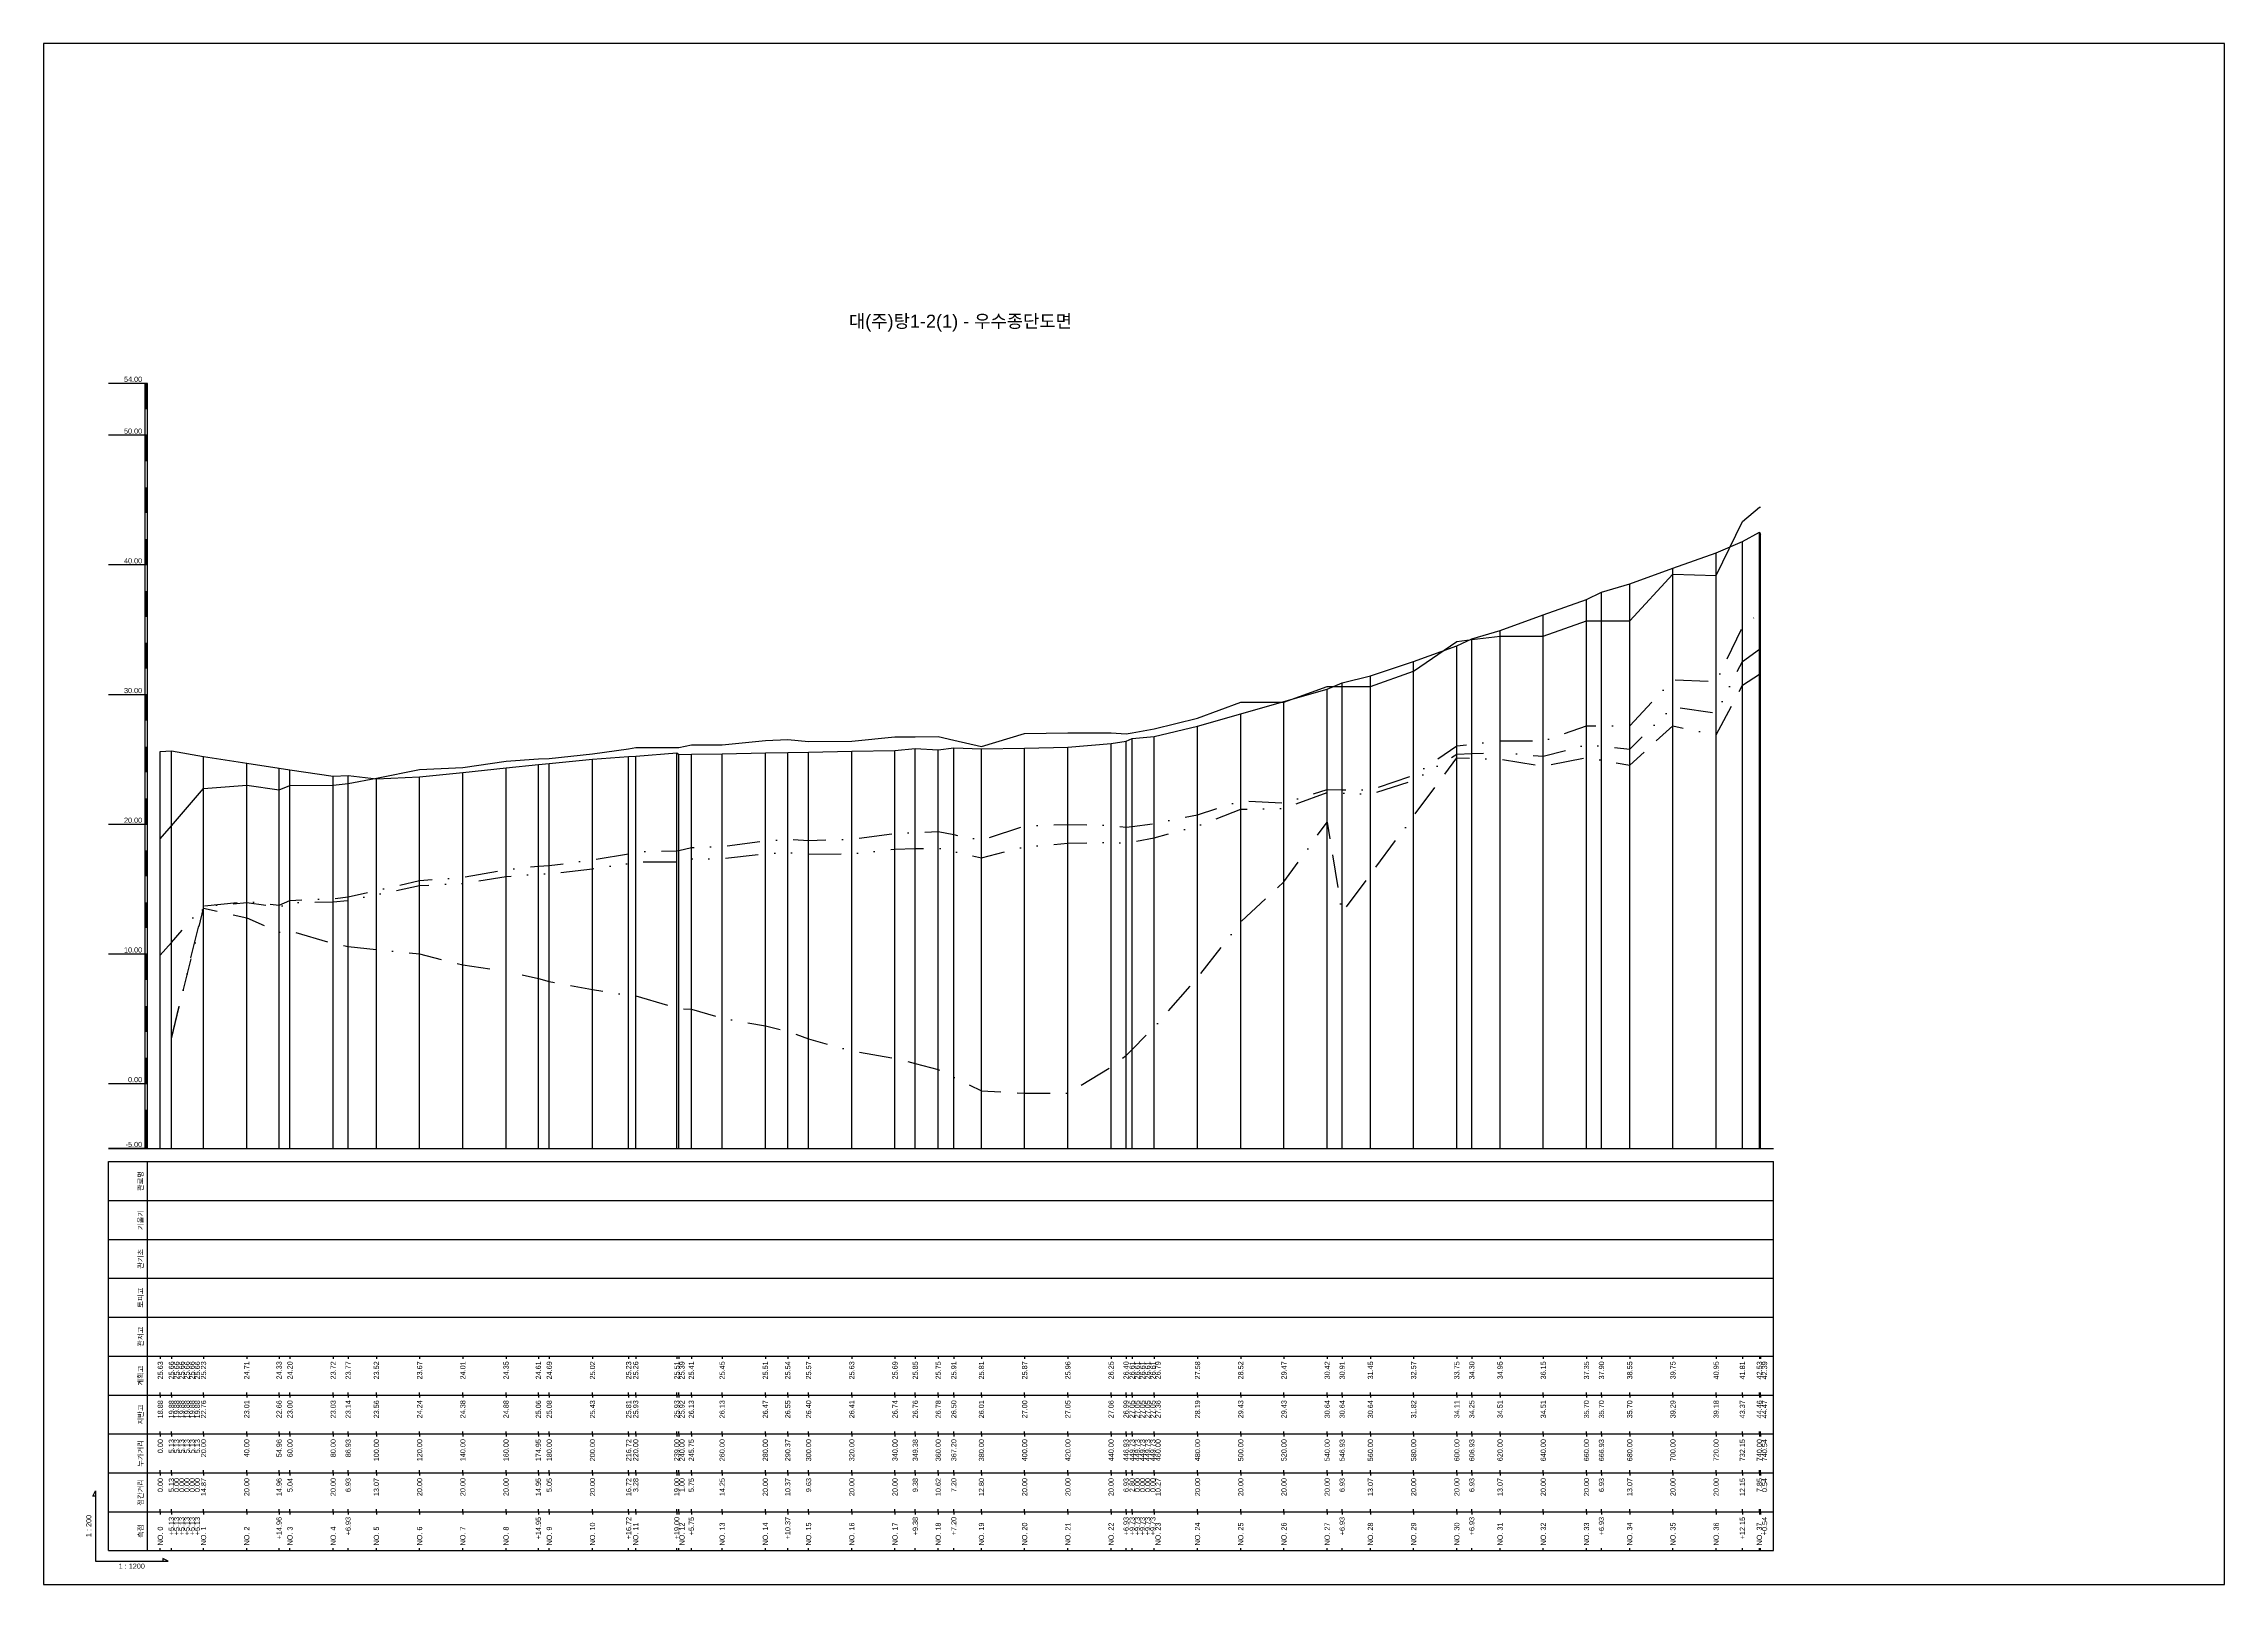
# Model space of a CAD drawing. Header units: millimetres. Extents: x -105495 to 3444, y -108190 to 2013.
# Drawn here: x 881 to 1722, y -9660 to -9066 of the extents above; entities that cross this region are included whole.
import ezdxf
from ezdxf.enums import TextEntityAlignment as Align

# ---------------------------------------------------------------- set-up
doc = ezdxf.new("R2010")
doc.units = ezdxf.units.MM
for name, pattern in [('BORDER', [44.45, 12.7, -6.35, 12.7, -6.35, 0, -6.35]), ('DASHDOT', [25.4, 12.7, -6.35, 0, -6.35]), ('DIVIDE', [31.75, 12.7, -6.35, 0, -6.35, 0, -6.35])]:
    doc.linetypes.add(name, pattern=pattern)
for name, color, linetype in [('KZ_종단_계획선', 1, 'Continuous'), ('KZ_종단_노선명', 7, 'Continuous'), ('KZ_종단_도각', 7, 'Continuous'), ('KZ_종단_수직선', 7, 'Continuous'), ('KZ_종단_암선1', 56, 'DASHDOT'), ('KZ_종단_암선2', 4, 'DIVIDE'), ('KZ_종단_암선3', 6, 'BORDER'), ('KZ_종단_지반선', 3, 'Continuous'), ('KZ_종단_테이블문자', 7, 'Continuous'), ('KZ_종단_테이블선', 7, 'Continuous'), ('KZ_종단_폴대', 7, 'Continuous')]:
    doc.layers.add(name, color=color, linetype=linetype)
doc.styles.get("Standard").update_dxf_attribs({"font": 'arial.ttf'})

msp = doc.modelspace()

# ---------------------------------------------------------------- linework, layer by layer
at = {"layer": 'KZ_종단_계획선'}
msp.add_lwpolyline([(926, -9338.86), (930.27, -9338.71), (930.27, -9338.71), (930.27, -9338.71), (930.27, -9338.71), (930.27, -9338.71), (930.27, -9338.71), (942.67, -9340.86), (959.33, -9343.43), (971.8, -9345.36), (976, -9346.01), (992.67, -9348.41), (998.44, -9348.14), (1009.33, -9349.38), (1026, -9348.64), (1042.67, -9346.94), (1059.33, -9345.24), (1071.79, -9343.97), (1076, -9343.54), (1092.67, -9341.88), (1106.6, -9340.85), (1109.33, -9340.69), (1125.17, -9339.43), (1126, -9340.06), (1130.79, -9339.97), (1142.67, -9339.75), (1159.33, -9339.45), (1167.97, -9339.29), (1176, -9339.15), (1192.67, -9338.84), (1209.33, -9338.54), (1217.15, -9337.73), (1226, -9338.23), (1232, -9337.46), (1242.67, -9337.93), (1259.33, -9337.63), (1276, -9337.22), (1292.67, -9335.77), (1298.44, -9334.98), (1300.78, -9333.95), (1300.78, -9333.95), (1300.78, -9333.95), (1300.78, -9333.95), (1300.78, -9333.95), (1309.33, -9333.07), (1326, -9329.1), (1342.67, -9324.38), (1359.33, -9319.66), (1376, -9314.88), (1381.77, -9312.44), (1392.67, -9309.74), (1409.33, -9304.17), (1426, -9298.23), (1431.77, -9295.49), (1442.67, -9292.23), (1459.33, -9286.24), (1476, -9280.25), (1481.77, -9277.51), (1492.67, -9274.25), (1509.33, -9268.26), (1526, -9262.27), (1536.13, -9257.96), (1542.67, -9254.36), (1543.11, -9255.07)], dxfattribs=at)
at = {"layer": 'KZ_종단_도각'}
msp.add_lwpolyline([(881, -9660), (1722, -9660), (1722, -9066), (881, -9066)], close=True, dxfattribs=at)
at = {"layer": 'KZ_종단_수직선'}
for p, q in [((1536.12, -9492), (1536.12, -9257.96)), ((1542.67, -9492), (1542.67, -9254.36)), ((1543.12, -9492), (1543.12, -9255.07)), ((1526, -9492), (1526, -9262.27)), ((1492.67, -9492), (1492.67, -9274.25)), ((1509.33, -9492), (1509.33, -9268.26)), ((1476, -9492), (1476, -9280.25)), ((1481.77, -9492), (1481.77, -9277.51)), ((1442.67, -9492), (1442.67, -9292.23)), ((1459.33, -9492), (1459.33, -9286.24)), ((1426, -9492), (1426, -9298.23)), ((1431.77, -9492), (1431.77, -9295.49)), ((1392.67, -9492), (1392.67, -9309.74)), ((1409.33, -9492), (1409.33, -9304.17)), ((1376, -9492), (1376, -9314.88)), ((1381.77, -9492), (1381.77, -9312.44)), ((1342.67, -9492), (1342.67, -9324.38)), ((1359.33, -9492), (1359.33, -9319.66)), ((1298.44, -9492), (1298.44, -9334.98)), ((1300.77, -9492), (1300.77, -9333.95)), ((1300.77, -9492), (1300.77, -9333.95)), ((1300.77, -9492), (1300.77, -9333.95)), ((1300.77, -9492), (1300.77, -9333.95)), ((1300.77, -9492), (1300.77, -9333.95)), ((1309.33, -9492), (1309.33, -9333.07)), ((1326, -9492), (1326, -9329.1)), ((926, -9492), (926, -9338.86)), ((930.27, -9492), (930.27, -9338.71)), ((930.27, -9492), (930.27, -9338.71)), ((930.27, -9492), (930.27, -9338.71)), ((930.27, -9492), (930.27, -9338.71)), ((930.27, -9492), (930.27, -9338.71)), ((930.27, -9492), (930.27, -9338.71)), ((942.67, -9492), (942.67, -9340.86)), ((959.33, -9492), (959.33, -9343.43)), ((1092.67, -9492), (1092.67, -9341.88)), ((1106.6, -9492), (1106.6, -9340.85)), ((1109.33, -9492), (1109.33, -9340.69)), ((1125.17, -9492), (1125.17, -9339.43)), ((1126, -9492), (1126, -9340.06)), ((1130.79, -9492), (1130.79, -9339.97)), ((1142.67, -9492), (1142.67, -9339.75)), ((1159.33, -9492), (1159.33, -9339.45)), ((1167.97, -9492), (1167.97, -9339.29)), ((1176, -9492), (1176, -9339.15)), ((1192.67, -9492), (1192.67, -9338.84)), ((1209.33, -9492), (1209.33, -9338.54)), ((1217.15, -9492), (1217.15, -9337.73)), ((1226, -9492), (1226, -9338.23)), ((1232, -9492), (1232, -9337.46)), ((1242.67, -9492), (1242.67, -9337.93)), ((1259.33, -9492), (1259.33, -9337.63)), ((1276, -9492), (1276, -9337.22)), ((1292.67, -9492), (1292.67, -9335.77)), ((971.8, -9492), (971.8, -9345.36)), ((976, -9492), (976, -9346.01)), ((992.67, -9492), (992.67, -9348.41)), ((998.44, -9492), (998.44, -9348.14)), ((1009.33, -9492), (1009.33, -9349.38)), ((1026, -9492), (1026, -9348.64)), ((1042.67, -9492), (1042.67, -9346.94)), ((1059.33, -9492), (1059.33, -9345.24)), ((1071.79, -9492), (1071.79, -9343.97)), ((1076, -9492), (1076, -9343.54))]:
    msp.add_line(p, q, dxfattribs=at)
at = {"layer": 'KZ_종단_암선1', "flags": 128}
msp.add_lwpolyline([(926, -9417.36), (930.27, -9412.52), (930.27, -9412.52), (930.27, -9412.52), (930.27, -9412.52), (930.27, -9412.52), (930.27, -9412.52), (942.67, -9398.48), (959.33, -9396.74), (971.8, -9398.14), (976, -9396.3), (992.67, -9395.67), (998.44, -9394.93), (1009.33, -9392.51), (1026, -9388.61), (1042.67, -9387.43), (1059.33, -9384.42), (1071.79, -9383.11), (1076, -9382.89), (1092.67, -9380.62), (1106.6, -9378.3), (1109.33, -9377.61), (1125.17, -9377.15), (1126, -9377.13), (1130.79, -9375.93), (1142.67, -9375.56), (1159.33, -9373.35), (1167.97, -9372.71), (1176, -9373.2), (1192.67, -9372.65), (1209.33, -9370.45), (1217.15, -9370.12), (1226, -9369.75), (1232, -9370.96), (1242.67, -9373.11), (1259.33, -9367.6), (1276, -9367.04), (1292.67, -9367.43), (1298.44, -9368.07), (1300.77, -9367.83), (1300.77, -9367.83), (1300.77, -9367.83), (1300.77, -9367.83), (1300.77, -9367.83), (1309.33, -9366.68), (1326, -9363.28), (1342.67, -9357.9), (1359.33, -9358.71), (1376, -9353.58), (1381.77, -9353.62), (1392.67, -9353.69), (1409.33, -9348.1), (1426, -9336.73), (1431.77, -9336.05), (1442.67, -9334.76), (1459.33, -9334.83), (1476, -9328.97), (1481.77, -9329), (1492.67, -9329.06), (1509.33, -9311.23), (1526, -9311.87), (1536.12, -9291.02), (1542.67, -9285.62), (1543.12, -9285.57)], dxfattribs=at)
at = {"layer": 'KZ_종단_암선2', "flags": 128}
msp.add_lwpolyline([(930.27, -9449.46), (930.27, -9449.46), (930.27, -9449.46), (930.27, -9449.46), (930.27, -9449.46), (930.27, -9449.46), (942.67, -9398.53), (959.33, -9397.18), (971.8, -9398.87), (976, -9397.12), (992.67, -9396.87), (998.44, -9396.27), (1009.33, -9394.09), (1026, -9390.59), (1042.67, -9389.79), (1059.33, -9387.15), (1071.79, -9386.13), (1076, -9386), (1092.67, -9384.12), (1106.6, -9382.11), (1109.33, -9381.48), (1125.17, -9381.38), (1126, -9381.37), (1130.79, -9380.28), (1142.67, -9380.18), (1159.33, -9378.33), (1167.97, -9377.87), (1176, -9378.54), (1192.67, -9378.35), (1209.33, -9376.5), (1217.15, -9376.34), (1226, -9376.15), (1232, -9377.48), (1242.67, -9379.86), (1259.33, -9375.62), (1276, -9374.26), (1292.67, -9373.93), (1298.44, -9374.21), (1300.77, -9373.83), (1300.77, -9373.83), (1300.77, -9373.83), (1300.77, -9373.83), (1300.77, -9373.83), (1309.33, -9372.15), (1326, -9367.67), (1342.67, -9361.19), (1359.33, -9360.83), (1376, -9354.77), (1381.77, -9354.96), (1392.67, -9355.31), (1409.33, -9350.13), (1426, -9339.95), (1431.77, -9339.72), (1442.67, -9339.28), (1459.33, -9340.73), (1476, -9336.33), (1481.77, -9336.9), (1492.67, -9337.96), (1509.33, -9321.74), (1526, -9324.04), (1536.12, -9304.23), (1542.67, -9299.51), (1543.12, -9299.5)], dxfattribs=at)
at = {"layer": 'KZ_종단_암선3', "flags": 128}
msp.add_lwpolyline([(930.27, -9449.66), (930.27, -9449.66), (930.27, -9449.66), (930.27, -9449.66), (930.27, -9449.66), (930.27, -9449.66), (942.67, -9399.32), (959.33, -9403.05), (971.8, -9408.55), (976, -9408.09), (992.67, -9412.95), (998.44, -9414.12), (1009.33, -9415.29), (1026, -9416.89), (1042.67, -9421.19), (1059.33, -9423.63), (1071.79, -9426.41), (1076, -9427.55), (1092.67, -9430.7), (1106.6, -9432.88), (1109.33, -9433.07), (1125.17, -9437.7), (1126, -9437.94), (1130.79, -9438.27), (1142.67, -9441.67), (1159.33, -9444.71), (1167.97, -9446.76), (1176, -9449.74), (1192.67, -9454.32), (1209.33, -9457.18), (1217.15, -9459.19), (1226, -9461.46), (1232, -9464.46), (1242.67, -9469.79), (1259.33, -9470.62), (1276, -9470.63), (1292.67, -9460.49), (1298.44, -9456.12), (1300.77, -9453.84), (1300.77, -9453.84), (1300.77, -9453.84), (1300.77, -9453.84), (1300.77, -9453.84), (1309.33, -9445.05), (1326, -9426.22), (1342.67, -9404.6), (1359.33, -9389.1), (1376, -9366.15), (1381.77, -9401.1), (1426, -9341.35), (1431.77, -9341.53), (1442.67, -9341.88), (1459.33, -9344.52), (1476, -9341.31), (1481.77, -9342.28), (1492.67, -9344.11), (1509.33, -9329.05), (1526, -9332.49), (1536.12, -9313.36), (1542.67, -9309.06), (1543.12, -9309.09)], dxfattribs=at)
at = {"layer": 'KZ_종단_지반선', "flags": 128}
msp.add_lwpolyline([(926, -9372.59), (930.27, -9367.62), (930.27, -9367.62), (930.27, -9367.62), (930.27, -9367.62), (930.27, -9367.62), (930.27, -9367.62), (942.67, -9353.2), (959.33, -9351.94), (971.8, -9353.71), (976, -9351.99), (992.67, -9351.85), (998.44, -9351.28), (1009.33, -9349.18), (1026, -9345.79), (1042.67, -9345.11), (1059.33, -9342.6), (1071.79, -9341.68), (1076, -9341.59), (1092.67, -9339.84), (1106.6, -9337.94), (1109.33, -9337.34), (1125.17, -9337.37), (1126, -9337.38), (1130.79, -9336.33), (1142.67, -9336.33), (1159.33, -9334.64), (1167.97, -9334.26), (1176, -9335), (1192.67, -9334.96), (1209.33, -9333.28), (1217.15, -9333.19), (1226, -9333.09), (1232, -9334.49), (1242.67, -9336.96), (1259.33, -9332), (1276, -9331.73), (1292.67, -9331.68), (1298.44, -9332.07), (1300.77, -9331.74), (1300.77, -9331.74), (1300.77, -9331.74), (1300.77, -9331.74), (1300.77, -9331.74), (1309.33, -9330.22), (1326, -9326.06), (1342.67, -9319.86), (1359.33, -9319.86), (1376, -9313.8), (1381.77, -9313.8), (1392.67, -9313.8), (1409.33, -9307.88), (1426, -9296.45), (1431.77, -9295.75), (1442.67, -9294.43), (1459.33, -9294.43), (1476, -9288.48), (1481.77, -9288.48), (1492.67, -9288.48), (1509.33, -9270.55), (1526, -9271.08), (1536.12, -9250.17), (1542.67, -9244.72), (1543.12, -9244.67)], dxfattribs=at)
at = {"layer": 'KZ_종단_테이블선'}
for p, q in [((906, -9492), (1548.12, -9492)), ((906, -9512), (906, -9497)), ((906, -9497), (1548.12, -9497)), ((921, -9512), (921, -9497)), ((1548.12, -9512), (1548.12, -9497)), ((906, -9527), (906, -9512)), ((906, -9512), (1548.12, -9512)), ((921, -9527), (921, -9512)), ((1548.12, -9527), (1548.12, -9512)), ((906, -9542), (906, -9527)), ((906, -9527), (1548.12, -9527)), ((921, -9542), (921, -9527)), ((1548.12, -9542), (1548.12, -9527)), ((906, -9557), (906, -9542)), ((906, -9542), (1548.12, -9542)), ((921, -9557), (921, -9542)), ((1548.12, -9557), (1548.12, -9542)), ((906, -9572), (906, -9557)), ((906, -9557), (1548.12, -9557)), ((921, -9572), (921, -9557)), ((1548.12, -9572), (1548.12, -9557)), ((906, -9587), (906, -9572)), ((906, -9572), (1548.12, -9572)), ((921, -9587), (921, -9572)), ((926, -9572), (926, -9573)), ((930.27, -9572), (930.27, -9573)), ((930.27, -9572), (930.27, -9573)), ((930.27, -9572), (930.27, -9573)), ((930.27, -9572), (930.27, -9573)), ((930.27, -9572), (930.27, -9573)), ((930.27, -9572), (930.27, -9573)), ((942.67, -9572), (942.67, -9573)), ((959.33, -9572), (959.33, -9573)), ((971.8, -9572), (971.8, -9573)), ((976, -9572), (976, -9573)), ((992.67, -9572), (992.67, -9573)), ((998.44, -9572), (998.44, -9573)), ((1009.33, -9572), (1009.33, -9573)), ((1026, -9572), (1026, -9573)), ((1042.67, -9572), (1042.67, -9573)), ((1059.33, -9572), (1059.33, -9573)), ((1071.79, -9572), (1071.79, -9573)), ((1076, -9572), (1076, -9573)), ((1092.67, -9572), (1092.67, -9573)), ((1106.6, -9572), (1106.6, -9573)), ((1109.33, -9572), (1109.33, -9573)), ((1125.17, -9572), (1125.17, -9573)), ((1126, -9572), (1126, -9573)), ((1130.79, -9572), (1130.79, -9573)), ((1142.67, -9572), (1142.67, -9573)), ((1159.33, -9572), (1159.33, -9573)), ((1167.97, -9572), (1167.97, -9573)), ((1176, -9572), (1176, -9573)), ((1192.67, -9572), (1192.67, -9573)), ((1209.33, -9572), (1209.33, -9573)), ((1217.15, -9572), (1217.15, -9573)), ((1226, -9572), (1226, -9573)), ((1232, -9572), (1232, -9573)), ((1242.67, -9572), (1242.67, -9573)), ((1259.33, -9572), (1259.33, -9573)), ((1276, -9572), (1276, -9573)), ((1292.67, -9572), (1292.67, -9573)), ((1298.44, -9572), (1298.44, -9573)), ((1300.77, -9572), (1300.77, -9573)), ((1300.77, -9572), (1300.77, -9573)), ((1300.77, -9572), (1300.77, -9573)), ((1300.77, -9572), (1300.77, -9573)), ((1300.77, -9572), (1300.77, -9573)), ((1309.33, -9572), (1309.33, -9573)), ((1326, -9572), (1326, -9573)), ((1342.67, -9572), (1342.67, -9573)), ((1359.33, -9572), (1359.33, -9573)), ((1376, -9572), (1376, -9573)), ((1381.77, -9572), (1381.77, -9573)), ((1392.67, -9572), (1392.67, -9573)), ((1409.33, -9572), (1409.33, -9573)), ((1426, -9572), (1426, -9573)), ((1431.77, -9572), (1431.77, -9573)), ((1442.67, -9572), (1442.67, -9573)), ((1459.33, -9572), (1459.33, -9573)), ((1476, -9572), (1476, -9573)), ((1481.77, -9572), (1481.77, -9573)), ((1492.67, -9572), (1492.67, -9573)), ((1509.33, -9572), (1509.33, -9573)), ((1526, -9572), (1526, -9573)), ((1536.12, -9572), (1536.12, -9573)), ((1542.67, -9572), (1542.67, -9573)), ((1543.12, -9572), (1543.12, -9573)), ((1548.12, -9587), (1548.12, -9572)), ((906, -9602), (906, -9587)), ((906, -9587), (1548.12, -9587)), ((921, -9602), (921, -9587)), ((926, -9587), (926, -9586)), ((926, -9587), (926, -9588)), ((930.27, -9587), (930.27, -9586)), ((930.27, -9587), (930.27, -9586)), ((930.27, -9587), (930.27, -9586)), ((930.27, -9587), (930.27, -9586)), ((930.27, -9587), (930.27, -9586)), ((930.27, -9587), (930.27, -9586)), ((930.27, -9587), (930.27, -9588)), ((930.27, -9587), (930.27, -9588)), ((930.27, -9587), (930.27, -9588)), ((930.27, -9587), (930.27, -9588)), ((930.27, -9587), (930.27, -9588)), ((930.27, -9587), (930.27, -9588)), ((942.67, -9587), (942.67, -9586)), ((942.67, -9587), (942.67, -9588)), ((959.33, -9587), (959.33, -9586)), ((959.33, -9587), (959.33, -9588)), ((971.8, -9587), (971.8, -9586)), ((971.8, -9587), (971.8, -9588)), ((976, -9587), (976, -9586)), ((976, -9587), (976, -9588)), ((992.67, -9587), (992.67, -9586)), ((992.67, -9587), (992.67, -9588)), ((998.44, -9587), (998.44, -9586)), ((998.44, -9587), (998.44, -9588)), ((1009.33, -9587), (1009.33, -9586)), ((1009.33, -9587), (1009.33, -9588)), ((1026, -9587), (1026, -9586)), ((1026, -9587), (1026, -9588)), ((1042.67, -9587), (1042.67, -9586)), ((1042.67, -9587), (1042.67, -9588)), ((1059.33, -9587), (1059.33, -9586)), ((1059.33, -9587), (1059.33, -9588)), ((1071.79, -9587), (1071.79, -9586)), ((1071.79, -9587), (1071.79, -9588)), ((1076, -9587), (1076, -9586)), ((1076, -9587), (1076, -9588)), ((1092.67, -9587), (1092.67, -9586)), ((1092.67, -9587), (1092.67, -9588)), ((1106.6, -9587), (1106.6, -9586)), ((1106.6, -9587), (1106.6, -9588)), ((1109.33, -9587), (1109.33, -9586)), ((1109.33, -9587), (1109.33, -9588)), ((1125.17, -9587), (1125.17, -9586)), ((1125.17, -9587), (1125.17, -9588)), ((1126, -9587), (1126, -9586)), ((1126, -9587), (1126, -9588)), ((1130.79, -9587), (1130.79, -9586)), ((1130.79, -9587), (1130.79, -9588)), ((1142.67, -9587), (1142.67, -9586)), ((1142.67, -9587), (1142.67, -9588)), ((1159.33, -9587), (1159.33, -9586)), ((1159.33, -9587), (1159.33, -9588)), ((1167.97, -9587), (1167.97, -9586)), ((1167.97, -9587), (1167.97, -9588)), ((1176, -9587), (1176, -9586)), ((1176, -9587), (1176, -9588)), ((1192.67, -9587), (1192.67, -9586)), ((1192.67, -9587), (1192.67, -9588)), ((1209.33, -9587), (1209.33, -9586)), ((1209.33, -9587), (1209.33, -9588)), ((1217.15, -9587), (1217.15, -9586)), ((1217.15, -9587), (1217.15, -9588)), ((1226, -9587), (1226, -9586)), ((1226, -9587), (1226, -9588)), ((1232, -9587), (1232, -9586)), ((1232, -9587), (1232, -9588)), ((1242.67, -9587), (1242.67, -9586)), ((1242.67, -9587), (1242.67, -9588)), ((1259.33, -9587), (1259.33, -9586)), ((1259.33, -9587), (1259.33, -9588)), ((1276, -9587), (1276, -9586)), ((1276, -9587), (1276, -9588)), ((1292.67, -9587), (1292.67, -9586)), ((1292.67, -9587), (1292.67, -9588)), ((1298.44, -9587), (1298.44, -9586)), ((1298.44, -9587), (1298.44, -9588)), ((1300.77, -9587), (1300.77, -9586)), ((1300.77, -9587), (1300.77, -9586)), ((1300.77, -9587), (1300.77, -9586)), ((1300.77, -9587), (1300.77, -9586)), ((1300.77, -9587), (1300.77, -9586)), ((1300.77, -9587), (1300.77, -9588)), ((1300.77, -9587), (1300.77, -9588)), ((1300.77, -9587), (1300.77, -9588)), ((1300.77, -9587), (1300.77, -9588)), ((1300.77, -9587), (1300.77, -9588)), ((1309.33, -9587), (1309.33, -9586)), ((1309.33, -9587), (1309.33, -9588)), ((1326, -9587), (1326, -9586)), ((1326, -9587), (1326, -9588)), ((1342.67, -9587), (1342.67, -9586)), ((1342.67, -9587), (1342.67, -9588)), ((1359.33, -9587), (1359.33, -9586)), ((1359.33, -9587), (1359.33, -9588)), ((1376, -9587), (1376, -9586)), ((1376, -9587), (1376, -9588)), ((1381.77, -9587), (1381.77, -9586)), ((1381.77, -9587), (1381.77, -9588)), ((1392.67, -9587), (1392.67, -9586)), ((1392.67, -9587), (1392.67, -9588)), ((1409.33, -9587), (1409.33, -9586)), ((1409.33, -9587), (1409.33, -9588)), ((1426, -9587), (1426, -9586)), ((1426, -9587), (1426, -9588)), ((1431.77, -9587), (1431.77, -9586)), ((1431.77, -9587), (1431.77, -9588)), ((1442.67, -9587), (1442.67, -9586)), ((1442.67, -9587), (1442.67, -9588)), ((1459.33, -9587), (1459.33, -9586)), ((1459.33, -9587), (1459.33, -9588)), ((1476, -9587), (1476, -9586)), ((1476, -9587), (1476, -9588)), ((1481.77, -9587), (1481.77, -9586)), ((1481.77, -9587), (1481.77, -9588)), ((1492.67, -9587), (1492.67, -9586)), ((1492.67, -9587), (1492.67, -9588)), ((1509.33, -9587), (1509.33, -9586)), ((1509.33, -9587), (1509.33, -9588)), ((1526, -9587), (1526, -9586)), ((1526, -9587), (1526, -9588)), ((1536.12, -9587), (1536.12, -9586)), ((1536.12, -9587), (1536.12, -9588)), ((1542.67, -9587), (1542.67, -9586)), ((1542.67, -9587), (1542.67, -9588)), ((1543.12, -9587), (1543.12, -9586)), ((1543.12, -9587), (1543.12, -9588)), ((1548.12, -9602), (1548.12, -9587)), ((906, -9617), (906, -9602)), ((906, -9602), (1548.12, -9602)), ((921, -9617), (921, -9602)), ((926, -9602), (926, -9601)), ((926, -9602), (926, -9603)), ((930.27, -9602), (930.27, -9601)), ((930.27, -9602), (930.27, -9601)), ((930.27, -9602), (930.27, -9601)), ((930.27, -9602), (930.27, -9601)), ((930.27, -9602), (930.27, -9601)), ((930.27, -9602), (930.27, -9601)), ((930.27, -9602), (930.27, -9603)), ((930.27, -9602), (930.27, -9603)), ((930.27, -9602), (930.27, -9603)), ((930.27, -9602), (930.27, -9603)), ((930.27, -9602), (930.27, -9603)), ((930.27, -9602), (930.27, -9603)), ((942.67, -9602), (942.67, -9601)), ((942.67, -9602), (942.67, -9603)), ((959.33, -9602), (959.33, -9601)), ((959.33, -9602), (959.33, -9603)), ((971.8, -9602), (971.8, -9601)), ((971.8, -9602), (971.8, -9603)), ((976, -9602), (976, -9601)), ((976, -9602), (976, -9603)), ((992.67, -9602), (992.67, -9601)), ((992.67, -9602), (992.67, -9603)), ((998.44, -9602), (998.44, -9601)), ((998.44, -9602), (998.44, -9603)), ((1009.33, -9602), (1009.33, -9601)), ((1009.33, -9602), (1009.33, -9603)), ((1026, -9602), (1026, -9601)), ((1026, -9602), (1026, -9603)), ((1042.67, -9602), (1042.67, -9601)), ((1042.67, -9602), (1042.67, -9603)), ((1059.33, -9602), (1059.33, -9601)), ((1059.33, -9602), (1059.33, -9603)), ((1071.79, -9602), (1071.79, -9601)), ((1071.79, -9602), (1071.79, -9603)), ((1076, -9602), (1076, -9601)), ((1076, -9602), (1076, -9603)), ((1092.67, -9602), (1092.67, -9601)), ((1092.67, -9602), (1092.67, -9603)), ((1106.6, -9602), (1106.6, -9601)), ((1106.6, -9602), (1106.6, -9603)), ((1109.33, -9602), (1109.33, -9601)), ((1109.33, -9602), (1109.33, -9603)), ((1125.17, -9602), (1125.17, -9601)), ((1125.17, -9602), (1125.17, -9603)), ((1126, -9602), (1126, -9601)), ((1126, -9602), (1126, -9603)), ((1130.79, -9602), (1130.79, -9601)), ((1130.79, -9602), (1130.79, -9603)), ((1142.67, -9602), (1142.67, -9601)), ((1142.67, -9602), (1142.67, -9603)), ((1159.33, -9602), (1159.33, -9601)), ((1159.33, -9602), (1159.33, -9603)), ((1167.97, -9602), (1167.97, -9601)), ((1167.97, -9602), (1167.97, -9603)), ((1176, -9602), (1176, -9601)), ((1176, -9602), (1176, -9603)), ((1192.67, -9602), (1192.67, -9601)), ((1192.67, -9602), (1192.67, -9603)), ((1209.33, -9602), (1209.33, -9601)), ((1209.33, -9602), (1209.33, -9603)), ((1217.15, -9602), (1217.15, -9601)), ((1217.15, -9602), (1217.15, -9603)), ((1226, -9602), (1226, -9601)), ((1226, -9602), (1226, -9603)), ((1232, -9602), (1232, -9601)), ((1232, -9602), (1232, -9603)), ((1242.67, -9602), (1242.67, -9601)), ((1242.67, -9602), (1242.67, -9603)), ((1259.33, -9602), (1259.33, -9601)), ((1259.33, -9602), (1259.33, -9603)), ((1276, -9602), (1276, -9601)), ((1276, -9602), (1276, -9603)), ((1292.67, -9602), (1292.67, -9601)), ((1292.67, -9602), (1292.67, -9603)), ((1298.44, -9602), (1298.44, -9601)), ((1298.44, -9602), (1298.44, -9603)), ((1300.77, -9602), (1300.77, -9601)), ((1300.77, -9602), (1300.77, -9601)), ((1300.77, -9602), (1300.77, -9601)), ((1300.77, -9602), (1300.77, -9601)), ((1300.77, -9602), (1300.77, -9601)), ((1300.77, -9602), (1300.77, -9603)), ((1300.77, -9602), (1300.77, -9603)), ((1300.77, -9602), (1300.77, -9603)), ((1300.77, -9602), (1300.77, -9603)), ((1300.77, -9602), (1300.77, -9603)), ((1309.33, -9602), (1309.33, -9601)), ((1309.33, -9602), (1309.33, -9603)), ((1326, -9602), (1326, -9601)), ((1326, -9602), (1326, -9603)), ((1342.67, -9602), (1342.67, -9601)), ((1342.67, -9602), (1342.67, -9603)), ((1359.33, -9602), (1359.33, -9601)), ((1359.33, -9602), (1359.33, -9603)), ((1376, -9602), (1376, -9601)), ((1376, -9602), (1376, -9603)), ((1381.77, -9602), (1381.77, -9601)), ((1381.77, -9602), (1381.77, -9603)), ((1392.67, -9602), (1392.67, -9601)), ((1392.67, -9602), (1392.67, -9603)), ((1409.33, -9602), (1409.33, -9601)), ((1409.33, -9602), (1409.33, -9603)), ((1426, -9602), (1426, -9601)), ((1426, -9602), (1426, -9603)), ((1431.77, -9602), (1431.77, -9601)), ((1431.77, -9602), (1431.77, -9603)), ((1442.67, -9602), (1442.67, -9601)), ((1442.67, -9602), (1442.67, -9603)), ((1459.33, -9602), (1459.33, -9601)), ((1459.33, -9602), (1459.33, -9603)), ((1476, -9602), (1476, -9601)), ((1476, -9602), (1476, -9603)), ((1481.77, -9602), (1481.77, -9601)), ((1481.77, -9602), (1481.77, -9603)), ((1492.67, -9602), (1492.67, -9601)), ((1492.67, -9602), (1492.67, -9603)), ((1509.33, -9602), (1509.33, -9601)), ((1509.33, -9602), (1509.33, -9603)), ((1526, -9602), (1526, -9601)), ((1526, -9602), (1526, -9603)), ((1536.12, -9602), (1536.12, -9601)), ((1536.12, -9602), (1536.12, -9603)), ((1542.67, -9602), (1542.67, -9601)), ((1542.67, -9602), (1542.67, -9603)), ((1543.12, -9602), (1543.12, -9601)), ((1543.12, -9602), (1543.12, -9603)), ((1548.12, -9617), (1548.12, -9602)), ((906, -9632), (906, -9617)), ((906, -9617), (1548.12, -9617)), ((921, -9632), (921, -9617)), ((926, -9617), (926, -9616)), ((926, -9617), (926, -9618)), ((930.27, -9617), (930.27, -9616)), ((930.27, -9617), (930.27, -9616)), ((930.27, -9617), (930.27, -9616)), ((930.27, -9617), (930.27, -9616)), ((930.27, -9617), (930.27, -9616)), ((930.27, -9617), (930.27, -9616)), ((930.27, -9617), (930.27, -9618)), ((930.27, -9617), (930.27, -9618)), ((930.27, -9617), (930.27, -9618)), ((930.27, -9617), (930.27, -9618)), ((930.27, -9617), (930.27, -9618)), ((930.27, -9617), (930.27, -9618)), ((942.67, -9617), (942.67, -9616)), ((942.67, -9617), (942.67, -9618)), ((959.33, -9617), (959.33, -9616)), ((959.33, -9617), (959.33, -9618)), ((971.8, -9617), (971.8, -9616)), ((971.8, -9617), (971.8, -9618)), ((976, -9617), (976, -9616)), ((976, -9617), (976, -9618)), ((992.67, -9617), (992.67, -9616)), ((992.67, -9617), (992.67, -9618)), ((998.44, -9617), (998.44, -9616)), ((998.44, -9617), (998.44, -9618)), ((1009.33, -9617), (1009.33, -9616)), ((1009.33, -9617), (1009.33, -9618)), ((1026, -9617), (1026, -9616)), ((1026, -9617), (1026, -9618)), ((1042.67, -9617), (1042.67, -9616)), ((1042.67, -9617), (1042.67, -9618)), ((1059.33, -9617), (1059.33, -9616)), ((1059.33, -9617), (1059.33, -9618)), ((1071.79, -9617), (1071.79, -9616)), ((1071.79, -9617), (1071.79, -9618)), ((1076, -9617), (1076, -9616)), ((1076, -9617), (1076, -9618)), ((1092.67, -9617), (1092.67, -9616)), ((1092.67, -9617), (1092.67, -9618)), ((1106.6, -9617), (1106.6, -9616)), ((1106.6, -9617), (1106.6, -9618)), ((1109.33, -9617), (1109.33, -9616)), ((1109.33, -9617), (1109.33, -9618)), ((1125.17, -9617), (1125.17, -9616)), ((1125.17, -9617), (1125.17, -9618)), ((1126, -9617), (1126, -9616)), ((1126, -9617), (1126, -9618)), ((1130.79, -9617), (1130.79, -9616)), ((1130.79, -9617), (1130.79, -9618)), ((1142.67, -9617), (1142.67, -9616)), ((1142.67, -9617), (1142.67, -9618)), ((1159.33, -9617), (1159.33, -9616)), ((1159.33, -9617), (1159.33, -9618)), ((1167.97, -9617), (1167.97, -9616)), ((1167.97, -9617), (1167.97, -9618)), ((1176, -9617), (1176, -9616)), ((1176, -9617), (1176, -9618)), ((1192.67, -9617), (1192.67, -9616)), ((1192.67, -9617), (1192.67, -9618)), ((1209.33, -9617), (1209.33, -9616)), ((1209.33, -9617), (1209.33, -9618)), ((1217.15, -9617), (1217.15, -9616)), ((1217.15, -9617), (1217.15, -9618)), ((1226, -9617), (1226, -9616)), ((1226, -9617), (1226, -9618)), ((1232, -9617), (1232, -9616)), ((1232, -9617), (1232, -9618)), ((1242.67, -9617), (1242.67, -9616)), ((1242.67, -9617), (1242.67, -9618)), ((1259.33, -9617), (1259.33, -9616)), ((1259.33, -9617), (1259.33, -9618)), ((1276, -9617), (1276, -9616)), ((1276, -9617), (1276, -9618)), ((1292.67, -9617), (1292.67, -9616)), ((1292.67, -9617), (1292.67, -9618)), ((1298.44, -9617), (1298.44, -9616)), ((1298.44, -9617), (1298.44, -9618)), ((1300.77, -9617), (1300.77, -9616)), ((1300.77, -9617), (1300.77, -9616)), ((1300.77, -9617), (1300.77, -9616)), ((1300.77, -9617), (1300.77, -9616)), ((1300.77, -9617), (1300.77, -9616)), ((1300.77, -9617), (1300.77, -9618)), ((1300.77, -9617), (1300.77, -9618)), ((1300.77, -9617), (1300.77, -9618)), ((1300.77, -9617), (1300.77, -9618)), ((1300.77, -9617), (1300.77, -9618)), ((1309.33, -9617), (1309.33, -9616)), ((1309.33, -9617), (1309.33, -9618)), ((1326, -9617), (1326, -9616)), ((1326, -9617), (1326, -9618)), ((1342.67, -9617), (1342.67, -9616)), ((1342.67, -9617), (1342.67, -9618)), ((1359.33, -9617), (1359.33, -9616)), ((1359.33, -9617), (1359.33, -9618)), ((1376, -9617), (1376, -9616)), ((1376, -9617), (1376, -9618)), ((1381.77, -9617), (1381.77, -9616)), ((1381.77, -9617), (1381.77, -9618)), ((1392.67, -9617), (1392.67, -9616)), ((1392.67, -9617), (1392.67, -9618)), ((1409.33, -9617), (1409.33, -9616)), ((1409.33, -9617), (1409.33, -9618)), ((1426, -9617), (1426, -9616)), ((1426, -9617), (1426, -9618)), ((1431.77, -9617), (1431.77, -9616)), ((1431.77, -9617), (1431.77, -9618)), ((1442.67, -9617), (1442.67, -9616)), ((1442.67, -9617), (1442.67, -9618)), ((1459.33, -9617), (1459.33, -9616)), ((1459.33, -9617), (1459.33, -9618)), ((1476, -9617), (1476, -9616)), ((1476, -9617), (1476, -9618)), ((1481.77, -9617), (1481.77, -9616)), ((1481.77, -9617), (1481.77, -9618)), ((1492.67, -9617), (1492.67, -9616)), ((1492.67, -9617), (1492.67, -9618)), ((1509.33, -9617), (1509.33, -9616)), ((1509.33, -9617), (1509.33, -9618)), ((1526, -9617), (1526, -9616)), ((1526, -9617), (1526, -9618)), ((1536.12, -9617), (1536.12, -9616)), ((1536.12, -9617), (1536.12, -9618)), ((1542.67, -9617), (1542.67, -9616)), ((1542.67, -9617), (1542.67, -9618)), ((1543.12, -9617), (1543.12, -9616)), ((1543.12, -9617), (1543.12, -9618)), ((1548.12, -9632), (1548.12, -9617)), ((906, -9647), (906, -9632)), ((906, -9632), (1548.12, -9632)), ((921, -9647), (921, -9632)), ((926, -9632), (926, -9631)), ((926, -9632), (926, -9633)), ((930.27, -9632), (930.27, -9631)), ((930.27, -9632), (930.27, -9631)), ((930.27, -9632), (930.27, -9631)), ((930.27, -9632), (930.27, -9631)), ((930.27, -9632), (930.27, -9631)), ((930.27, -9632), (930.27, -9631)), ((930.27, -9632), (930.27, -9633)), ((930.27, -9632), (930.27, -9633)), ((930.27, -9632), (930.27, -9633)), ((930.27, -9632), (930.27, -9633)), ((930.27, -9632), (930.27, -9633)), ((930.27, -9632), (930.27, -9633)), ((942.67, -9632), (942.67, -9631)), ((942.67, -9632), (942.67, -9633)), ((959.33, -9632), (959.33, -9631)), ((959.33, -9632), (959.33, -9633)), ((971.8, -9632), (971.8, -9631)), ((971.8, -9632), (971.8, -9633)), ((976, -9632), (976, -9631)), ((976, -9632), (976, -9633)), ((992.67, -9632), (992.67, -9631)), ((992.67, -9632), (992.67, -9633)), ((998.44, -9632), (998.44, -9631)), ((998.44, -9632), (998.44, -9633)), ((1009.33, -9632), (1009.33, -9631)), ((1009.33, -9632), (1009.33, -9633)), ((1026, -9632), (1026, -9631)), ((1026, -9632), (1026, -9633)), ((1042.67, -9632), (1042.67, -9631)), ((1042.67, -9632), (1042.67, -9633)), ((1059.33, -9632), (1059.33, -9631)), ((1059.33, -9632), (1059.33, -9633)), ((1071.79, -9632), (1071.79, -9631)), ((1071.79, -9632), (1071.79, -9633)), ((1076, -9632), (1076, -9631)), ((1076, -9632), (1076, -9633)), ((1092.67, -9632), (1092.67, -9631)), ((1092.67, -9632), (1092.67, -9633)), ((1106.6, -9632), (1106.6, -9631)), ((1106.6, -9632), (1106.6, -9633)), ((1109.33, -9632), (1109.33, -9631)), ((1109.33, -9632), (1109.33, -9633)), ((1125.17, -9632), (1125.17, -9631)), ((1125.17, -9632), (1125.17, -9633)), ((1126, -9632), (1126, -9631)), ((1126, -9632), (1126, -9633)), ((1130.79, -9632), (1130.79, -9631)), ((1130.79, -9632), (1130.79, -9633)), ((1142.67, -9632), (1142.67, -9631)), ((1142.67, -9632), (1142.67, -9633)), ((1159.33, -9632), (1159.33, -9631)), ((1159.33, -9632), (1159.33, -9633)), ((1167.97, -9632), (1167.97, -9631)), ((1167.97, -9632), (1167.97, -9633)), ((1176, -9632), (1176, -9631)), ((1176, -9632), (1176, -9633)), ((1192.67, -9632), (1192.67, -9631)), ((1192.67, -9632), (1192.67, -9633)), ((1209.33, -9632), (1209.33, -9631)), ((1209.33, -9632), (1209.33, -9633)), ((1217.15, -9632), (1217.15, -9631)), ((1217.15, -9632), (1217.15, -9633)), ((1226, -9632), (1226, -9631)), ((1226, -9632), (1226, -9633)), ((1232, -9632), (1232, -9631)), ((1232, -9632), (1232, -9633)), ((1242.67, -9632), (1242.67, -9631)), ((1242.67, -9632), (1242.67, -9633)), ((1259.33, -9632), (1259.33, -9631)), ((1259.33, -9632), (1259.33, -9633)), ((1276, -9632), (1276, -9631)), ((1276, -9632), (1276, -9633)), ((1292.67, -9632), (1292.67, -9631)), ((1292.67, -9632), (1292.67, -9633)), ((1298.44, -9632), (1298.44, -9631)), ((1298.44, -9632), (1298.44, -9633)), ((1300.77, -9632), (1300.77, -9631)), ((1300.77, -9632), (1300.77, -9631)), ((1300.77, -9632), (1300.77, -9631)), ((1300.77, -9632), (1300.77, -9631)), ((1300.77, -9632), (1300.77, -9631)), ((1300.77, -9632), (1300.77, -9633)), ((1300.77, -9632), (1300.77, -9633)), ((1300.77, -9632), (1300.77, -9633)), ((1300.77, -9632), (1300.77, -9633)), ((1300.77, -9632), (1300.77, -9633)), ((1309.33, -9632), (1309.33, -9631)), ((1309.33, -9632), (1309.33, -9633)), ((1326, -9632), (1326, -9631)), ((1326, -9632), (1326, -9633)), ((1342.67, -9632), (1342.67, -9631)), ((1342.67, -9632), (1342.67, -9633)), ((1359.33, -9632), (1359.33, -9631)), ((1359.33, -9632), (1359.33, -9633)), ((1376, -9632), (1376, -9631)), ((1376, -9632), (1376, -9633)), ((1381.77, -9632), (1381.77, -9631)), ((1381.77, -9632), (1381.77, -9633)), ((1392.67, -9632), (1392.67, -9631)), ((1392.67, -9632), (1392.67, -9633)), ((1409.33, -9632), (1409.33, -9631)), ((1409.33, -9632), (1409.33, -9633)), ((1426, -9632), (1426, -9631)), ((1426, -9632), (1426, -9633)), ((1431.77, -9632), (1431.77, -9631)), ((1431.77, -9632), (1431.77, -9633)), ((1442.67, -9632), (1442.67, -9631)), ((1442.67, -9632), (1442.67, -9633)), ((1459.33, -9632), (1459.33, -9631)), ((1459.33, -9632), (1459.33, -9633)), ((1476, -9632), (1476, -9631)), ((1476, -9632), (1476, -9633)), ((1481.77, -9632), (1481.77, -9631)), ((1481.77, -9632), (1481.77, -9633)), ((1492.67, -9632), (1492.67, -9631)), ((1492.67, -9632), (1492.67, -9633)), ((1509.33, -9632), (1509.33, -9631)), ((1509.33, -9632), (1509.33, -9633)), ((1526, -9632), (1526, -9631)), ((1526, -9632), (1526, -9633)), ((1536.12, -9632), (1536.12, -9631)), ((1536.12, -9632), (1536.12, -9633)), ((1542.67, -9632), (1542.67, -9631)), ((1542.67, -9632), (1542.67, -9633)), ((1543.12, -9632), (1543.12, -9631)), ((1543.12, -9632), (1543.12, -9633)), ((1548.12, -9647), (1548.12, -9632)), ((926, -9647), (926, -9646)), ((930.27, -9647), (930.27, -9646)), ((930.27, -9647), (930.27, -9646)), ((930.27, -9647), (930.27, -9646)), ((930.27, -9647), (930.27, -9646)), ((930.27, -9647), (930.27, -9646)), ((930.27, -9647), (930.27, -9646)), ((942.67, -9647), (942.67, -9646)), ((959.33, -9647), (959.33, -9646)), ((971.8, -9647), (971.8, -9646)), ((976, -9647), (976, -9646)), ((992.67, -9647), (992.67, -9646)), ((998.44, -9647), (998.44, -9646)), ((1009.33, -9647), (1009.33, -9646)), ((1026, -9647), (1026, -9646)), ((1042.67, -9647), (1042.67, -9646)), ((1059.33, -9647), (1059.33, -9646)), ((1071.79, -9647), (1071.79, -9646)), ((1076, -9647), (1076, -9646)), ((1092.67, -9647), (1092.67, -9646)), ((1106.6, -9647), (1106.6, -9646)), ((1109.33, -9647), (1109.33, -9646)), ((1125.17, -9647), (1125.17, -9646)), ((1126, -9647), (1126, -9646)), ((1130.79, -9647), (1130.79, -9646)), ((1142.67, -9647), (1142.67, -9646)), ((1159.33, -9647), (1159.33, -9646)), ((1167.97, -9647), (1167.97, -9646)), ((1176, -9647), (1176, -9646)), ((1192.67, -9647), (1192.67, -9646)), ((1209.33, -9647), (1209.33, -9646)), ((1217.15, -9647), (1217.15, -9646)), ((1226, -9647), (1226, -9646)), ((1232, -9647), (1232, -9646)), ((1242.67, -9647), (1242.67, -9646)), ((1259.33, -9647), (1259.33, -9646)), ((1276, -9647), (1276, -9646)), ((1292.67, -9647), (1292.67, -9646)), ((1298.44, -9647), (1298.44, -9646)), ((1300.77, -9647), (1300.77, -9646)), ((1300.77, -9647), (1300.77, -9646)), ((1300.77, -9647), (1300.77, -9646)), ((1300.77, -9647), (1300.77, -9646)), ((1300.77, -9647), (1300.77, -9646)), ((1309.33, -9647), (1309.33, -9646)), ((1326, -9647), (1326, -9646)), ((1342.67, -9647), (1342.67, -9646)), ((1359.33, -9647), (1359.33, -9646)), ((1376, -9647), (1376, -9646)), ((1381.77, -9647), (1381.77, -9646)), ((1392.67, -9647), (1392.67, -9646)), ((1409.33, -9647), (1409.33, -9646)), ((1426, -9647), (1426, -9646)), ((1431.77, -9647), (1431.77, -9646)), ((1442.67, -9647), (1442.67, -9646)), ((1459.33, -9647), (1459.33, -9646)), ((1476, -9647), (1476, -9646)), ((1481.77, -9647), (1481.77, -9646)), ((1492.67, -9647), (1492.67, -9646)), ((1509.33, -9647), (1509.33, -9646)), ((1526, -9647), (1526, -9646)), ((1536.12, -9647), (1536.12, -9646)), ((1542.67, -9647), (1542.67, -9646)), ((1543.12, -9647), (1543.12, -9646)), ((906, -9647), (1548.12, -9647))]:
    msp.add_line(p, q, dxfattribs=at)
msp.add_lwpolyline([(901, -9626), (900, -9626), (901, -9624), (901, -9651), (929, -9651), (927, -9650), (927, -9651)], dxfattribs=at)
at = {"layer": 'KZ_종단_폴대'}
for p, q in [((921, -9197), (906, -9197)), ((921, -9217), (906, -9217)), ((921, -9267), (906, -9267)), ((921, -9317), (906, -9317)), ((921, -9367), (906, -9367)), ((921, -9417), (906, -9417)), ((921, -9467), (906, -9467)), ((921, -9492), (906, -9492))]:
    msp.add_line(p, q, dxfattribs=at)
at = {"layer": 'KZ_종단_폴대', "const_width": 1}
for points in [[(920.5, -9207), (920.5, -9197)], [(920.5, -9227), (920.5, -9217)], [(920.5, -9247), (920.5, -9237)], [(920.5, -9267), (920.5, -9257)], [(920.5, -9287), (920.5, -9277)], [(920.5, -9307), (920.5, -9297)], [(920.5, -9327), (920.5, -9317)], [(920.5, -9347), (920.5, -9337)], [(920.5, -9367), (920.5, -9357)], [(920.5, -9387), (920.5, -9377)], [(920.5, -9407), (920.5, -9397)], [(920.5, -9427), (920.5, -9417)], [(920.5, -9447), (920.5, -9437)], [(920.5, -9467), (920.5, -9457)], [(920.5, -9492), (920.5, -9477)]]:
    msp.add_lwpolyline(points, dxfattribs=at)
at = {"layer": 'KZ_종단_폴대'}
msp.add_lwpolyline([(921, -9492), (921, -9197), (920, -9197), (920, -9492), (921, -9492)], dxfattribs=at)

# ---------------------------------------------------------------- texts
at = {"layer": 'KZ_종단_노선명'}
msp.add_text('대(주)탕1-2(1) - 우수종단도면', height=5, dxfattribs=at).set_placement((1234.56, -9177), align=Align.BOTTOM_CENTER)
at = {"layer": 'KZ_종단_테이블문자'}
for s, p in [('25.63', (926, -9574)), ('25.66', (930.27, -9574)), ('25.66', (932.27, -9574)), ('25.66', (934.27, -9574)), ('25.66', (936.27, -9574)), ('25.66', (938.27, -9574)), ('25.66', (940.27, -9574)), ('25.23', (942.67, -9574)), ('24.71', (959.33, -9574)), ('24.33', (971.8, -9574)), ('24.20', (976, -9574)), ('23.72', (992.67, -9574)), ('23.77', (998.44, -9574)), ('23.52', (1009.33, -9574)), ('23.67', (1026, -9574)), ('24.01', (1042.67, -9574)), ('24.35', (1059.33, -9574)), ('24.61', (1071.79, -9574)), ('24.69', (1076, -9574)), ('25.02', (1092.67, -9574)), ('25.23', (1106.6, -9574)), ('25.26', (1109.33, -9574)), ('25.51', (1125.17, -9574)), ('25.39', (1127.17, -9574)), ('25.41', (1130.79, -9574)), ('25.45', (1142.67, -9574)), ('25.51', (1159.33, -9574)), ('25.54', (1167.97, -9574)), ('25.57', (1176, -9574)), ('25.63', (1192.67, -9574)), ('25.69', (1209.33, -9574)), ('25.85', (1217.15, -9574)), ('25.75', (1226, -9574)), ('25.91', (1232, -9574)), ('25.81', (1242.67, -9574)), ('25.87', (1259.33, -9574)), ('25.96', (1276, -9574)), ('26.25', (1292.67, -9574)), ('26.40', (1298.44, -9574)), ('26.61', (1300.77, -9574)), ('26.61', (1302.77, -9574)), ('26.61', (1304.77, -9574)), ('26.61', (1306.77, -9574)), ('26.61', (1308.77, -9574)), ('26.79', (1310.77, -9574)), ('27.58', (1326, -9574)), ('28.52', (1342.67, -9574)), ('29.47', (1359.33, -9574)), ('30.42', (1376, -9574)), ('30.91', (1381.77, -9574)), ('31.45', (1392.67, -9574)), ('32.57', (1409.33, -9574)), ('33.75', (1426, -9574)), ('34.30', (1431.77, -9574)), ('34.95', (1442.67, -9574)), ('36.15', (1459.33, -9574)), ('37.35', (1476, -9574)), ('37.90', (1481.77, -9574)), ('38.55', (1492.67, -9574)), ('39.75', (1509.33, -9574)), ('40.95', (1526, -9574)), ('41.81', (1536.12, -9574)), ('42.53', (1542.67, -9574)), ('42.39', (1544.67, -9574)), ('18.88', (926, -9589)), ('19.88', (930.27, -9589)), ('19.88', (932.27, -9589)), ('19.88', (934.27, -9589)), ('19.88', (936.27, -9589)), ('19.88', (938.27, -9589)), ('19.88', (940.27, -9589)), ('22.76', (942.67, -9589)), ('23.01', (959.33, -9589)), ('22.66', (971.8, -9589)), ('23.00', (976, -9589)), ('23.03', (992.67, -9589)), ('23.14', (998.44, -9589)), ('23.56', (1009.33, -9589)), ('24.24', (1026, -9589)), ('24.38', (1042.67, -9589)), ('24.88', (1059.33, -9589)), ('25.06', (1071.79, -9589)), ('25.08', (1076, -9589)), ('25.43', (1092.67, -9589)), ('25.81', (1106.6, -9589)), ('25.93', (1109.33, -9589)), ('25.93', (1125.17, -9589)), ('25.92', (1127.17, -9589)), ('26.13', (1130.79, -9589)), ('26.13', (1142.67, -9589)), ('26.47', (1159.33, -9589)), ('26.55', (1167.97, -9589)), ('26.40', (1176, -9589)), ('26.41', (1192.67, -9589)), ('26.74', (1209.33, -9589)), ('26.76', (1217.15, -9589)), ('26.78', (1226, -9589)), ('26.50', (1232, -9589)), ('26.01', (1242.67, -9589)), ('27.00', (1259.33, -9589)), ('27.05', (1276, -9589)), ('27.06', (1292.67, -9589)), ('26.99', (1298.44, -9589)), ('27.05', (1300.77, -9589)), ('27.05', (1302.77, -9589)), ('27.05', (1304.77, -9589)), ('27.05', (1306.77, -9589)), ('27.05', (1308.77, -9589)), ('27.36', (1310.77, -9589)), ('28.19', (1326, -9589)), ('29.43', (1342.67, -9589)), ('29.43', (1359.33, -9589)), ('30.64', (1376, -9589)), ('30.64', (1381.77, -9589)), ('30.64', (1392.67, -9589)), ('31.82', (1409.33, -9589)), ('34.11', (1426, -9589)), ('34.25', (1431.77, -9589)), ('34.51', (1442.67, -9589)), ('34.51', (1459.33, -9589)), ('35.70', (1476, -9589)), ('35.70', (1481.77, -9589)), ('35.70', (1492.67, -9589)), ('39.29', (1509.33, -9589)), ('39.18', (1526, -9589)), ('43.37', (1536.12, -9589)), ('44.46', (1542.67, -9589)), ('44.47', (1544.67, -9589)), ('0.00', (926, -9604)), ('5.13', (930.27, -9604)), ('5.13', (932.27, -9604)), ('5.13', (934.27, -9604)), ('5.13', (936.27, -9604)), ('5.13', (938.27, -9604)), ('5.13', (940.27, -9604)), ('20.00', (942.67, -9604)), ('40.00', (959.33, -9604)), ('54.96', (971.8, -9604)), ('60.00', (976, -9604)), ('80.00', (992.67, -9604)), ('86.93', (998.44, -9604)), ('100.00', (1009.33, -9604)), ('120.00', (1026, -9604)), ('140.00', (1042.67, -9604)), ('160.00', (1059.33, -9604)), ('174.95', (1071.79, -9604)), ('180.00', (1076, -9604)), ('200.00', (1092.67, -9604)), ('216.72', (1106.6, -9604)), ('220.00', (1109.33, -9604)), ('239.00', (1125.17, -9604)), ('240.00', (1127.17, -9604)), ('245.75', (1130.79, -9604)), ('260.00', (1142.67, -9604)), ('280.00', (1159.33, -9604)), ('290.37', (1167.97, -9604)), ('300.00', (1176, -9604)), ('320.00', (1192.67, -9604)), ('340.00', (1209.33, -9604)), ('349.38', (1217.15, -9604)), ('360.00', (1226, -9604)), ('367.20', (1232, -9604)), ('380.00', (1242.67, -9604)), ('400.00', (1259.33, -9604)), ('420.00', (1276, -9604)), ('440.00', (1292.67, -9604)), ('446.93', (1298.44, -9604)), ('449.73', (1300.77, -9604)), ('449.73', (1302.77, -9604)), ('449.73', (1304.77, -9604)), ('449.73', (1306.77, -9604)), ('449.73', (1308.77, -9604)), ('460.00', (1310.77, -9604)), ('480.00', (1326, -9604)), ('500.00', (1342.67, -9604)), ('520.00', (1359.33, -9604)), ('540.00', (1376, -9604)), ('546.93', (1381.77, -9604)), ('560.00', (1392.67, -9604)), ('580.00', (1409.33, -9604)), ('600.00', (1426, -9604)), ('606.93', (1431.77, -9604)), ('620.00', (1442.67, -9604)), ('640.00', (1459.33, -9604)), ('660.00', (1476, -9604)), ('666.93', (1481.77, -9604)), ('680.00', (1492.67, -9604)), ('700.00', (1509.33, -9604)), ('720.00', (1526, -9604)), ('732.15', (1536.12, -9604)), ('740.00', (1542.67, -9604)), ('740.54', (1544.67, -9604)), ('0.00', (926, -9619)), ('5.13', (930.27, -9619)), ('0.00', (932.27, -9619)), ('0.00', (934.27, -9619)), ('0.00', (936.27, -9619)), ('0.00', (938.27, -9619)), ('0.00', (940.27, -9619)), ('14.87', (942.67, -9619)), ('20.00', (959.33, -9619)), ('14.96', (971.8, -9619)), ('5.04', (976, -9619)), ('20.00', (992.67, -9619)), ('6.93', (998.44, -9619)), ('13.07', (1009.33, -9619)), ('20.00', (1026, -9619)), ('20.00', (1042.67, -9619)), ('20.00', (1059.33, -9619)), ('14.95', (1071.79, -9619)), ('5.05', (1076, -9619)), ('20.00', (1092.67, -9619)), ('16.72', (1106.6, -9619)), ('3.28', (1109.33, -9619)), ('19.00', (1125.17, -9619)), ('1.00', (1127.17, -9619)), ('5.75', (1130.79, -9619)), ('14.25', (1142.67, -9619)), ('20.00', (1159.33, -9619)), ('10.37', (1167.97, -9619)), ('9.63', (1176, -9619)), ('20.00', (1192.67, -9619)), ('20.00', (1209.33, -9619)), ('9.38', (1217.15, -9619)), ('10.62', (1226, -9619)), ('7.20', (1232, -9619)), ('12.80', (1242.67, -9619)), ('20.00', (1259.33, -9619)), ('20.00', (1276, -9619)), ('20.00', (1292.67, -9619)), ('6.93', (1298.44, -9619)), ('2.80', (1300.77, -9619)), ('0.00', (1302.77, -9619)), ('0.00', (1304.77, -9619)), ('0.00', (1306.77, -9619)), ('0.00', (1308.77, -9619)), ('10.27', (1310.77, -9619)), ('20.00', (1326, -9619)), ('20.00', (1342.67, -9619)), ('20.00', (1359.33, -9619)), ('20.00', (1376, -9619)), ('6.93', (1381.77, -9619)), ('13.07', (1392.67, -9619)), ('20.00', (1409.33, -9619)), ('20.00', (1426, -9619)), ('6.93', (1431.77, -9619)), ('13.07', (1442.67, -9619)), ('20.00', (1459.33, -9619)), ('20.00', (1476, -9619)), ('6.93', (1481.77, -9619)), ('13.07', (1492.67, -9619)), ('20.00', (1509.33, -9619)), ('20.00', (1526, -9619)), ('12.15', (1536.12, -9619)), ('7.85', (1542.67, -9619)), ('0.54', (1544.67, -9619)), ('+5.13', (930.27, -9634)), ('+5.13', (932.27, -9634)), ('+5.13', (934.27, -9634)), ('+5.13', (936.27, -9634)), ('+5.13', (938.27, -9634)), ('+5.13', (940.27, -9634)), ('+14.96', (971.8, -9634)), ('+6.93', (998.44, -9634)), ('+14.95', (1071.79, -9634)), ('+16.72', (1106.6, -9634)), ('+19.00', (1125.17, -9634)), ('+5.75', (1130.79, -9634)), ('+10.37', (1167.97, -9634)), ('+9.38', (1217.15, -9634)), ('+7.20', (1232, -9634)), ('+6.93', (1298.44, -9634)), ('+9.73', (1300.77, -9634)), ('+9.73', (1302.77, -9634)), ('+9.73', (1304.77, -9634)), ('+9.73', (1306.77, -9634)), ('+9.73', (1308.77, -9634)), ('+6.93', (1381.77, -9634)), ('+6.93', (1431.77, -9634)), ('+6.93', (1481.77, -9634)), ('+12.15', (1536.12, -9634)), ('+0.54', (1544.67, -9634))]:
    msp.add_text(s, height=2, rotation=90, dxfattribs=at).set_placement(p, align=Align.MIDDLE_RIGHT)
for s, p in [('NO. 0', (926, -9645)), ('NO. 1', (942.67, -9645)), ('NO. 2', (959.33, -9645)), ('NO. 3', (976, -9645)), ('NO. 4', (992.67, -9645)), ('NO. 5', (1009.33, -9645)), ('NO. 6', (1026, -9645)), ('NO. 7', (1042.67, -9645)), ('NO. 8', (1059.33, -9645)), ('NO. 9', (1076, -9645)), ('NO. 10', (1092.67, -9645)), ('NO. 11', (1109.33, -9645)), ('NO. 12', (1127.17, -9645)), ('NO. 13', (1142.67, -9645)), ('NO. 14', (1159.33, -9645)), ('NO. 15', (1176, -9645)), ('NO. 16', (1192.67, -9645)), ('NO. 17', (1209.33, -9645)), ('NO. 18', (1226, -9645)), ('NO. 19', (1242.67, -9645)), ('NO. 20', (1259.33, -9645)), ('NO. 21', (1276, -9645)), ('NO. 22', (1292.67, -9645)), ('NO. 23', (1310.77, -9645)), ('NO. 24', (1326, -9645)), ('NO. 25', (1342.67, -9645)), ('NO. 26', (1359.33, -9645)), ('NO. 27', (1376, -9645)), ('NO. 28', (1392.67, -9645)), ('NO. 29', (1409.33, -9645)), ('NO. 30', (1426, -9645)), ('NO. 31', (1442.67, -9645)), ('NO. 32', (1459.33, -9645)), ('NO. 33', (1476, -9645)), ('NO. 34', (1492.67, -9645)), ('NO. 35', (1509.33, -9645)), ('NO. 36', (1526, -9645)), ('NO. 37', (1542.67, -9645))]:
    msp.add_text(s, height=2, rotation=90, dxfattribs=at).set_placement(p, align=Align.MIDDLE_LEFT)
at = {"layer": 'KZ_종단_테이블선'}
for s, p in [('관로명', (920, -9504.5)), ('기울기', (920, -9519.5)), ('관기초', (920, -9534.5)), ('토피고', (920, -9549.5)), ('관저고', (920, -9564.5)), ('계획고', (920, -9579.5)), ('지반고', (920, -9594.5)), ('누가거리', (920, -9609.5)), ('점간거리', (920, -9624.5)), ('1 : 200', (900, -9637.5)), ('측점', (920, -9639.5))]:
    msp.add_text(s, height=2, rotation=90, dxfattribs=at).set_placement(p, align=Align.BOTTOM_CENTER)
msp.add_text('1 : 1200', height=2, dxfattribs=at).set_placement((915, -9652), align=Align.TOP_CENTER)
at = {"layer": 'KZ_종단_폴대'}
for s, p in [('54.00', (919, -9197)), ('50.00', (919, -9217)), ('40.00', (919, -9267)), ('30.00', (919, -9317)), ('20.00', (919, -9367)), ('10.00', (919, -9417)), ('0.00', (919, -9467)), ('-5.00', (919, -9492))]:
    msp.add_text(s, height=2, dxfattribs=at).set_placement(p, align=Align.BOTTOM_RIGHT)

doc.saveas('drawing.dxf')
